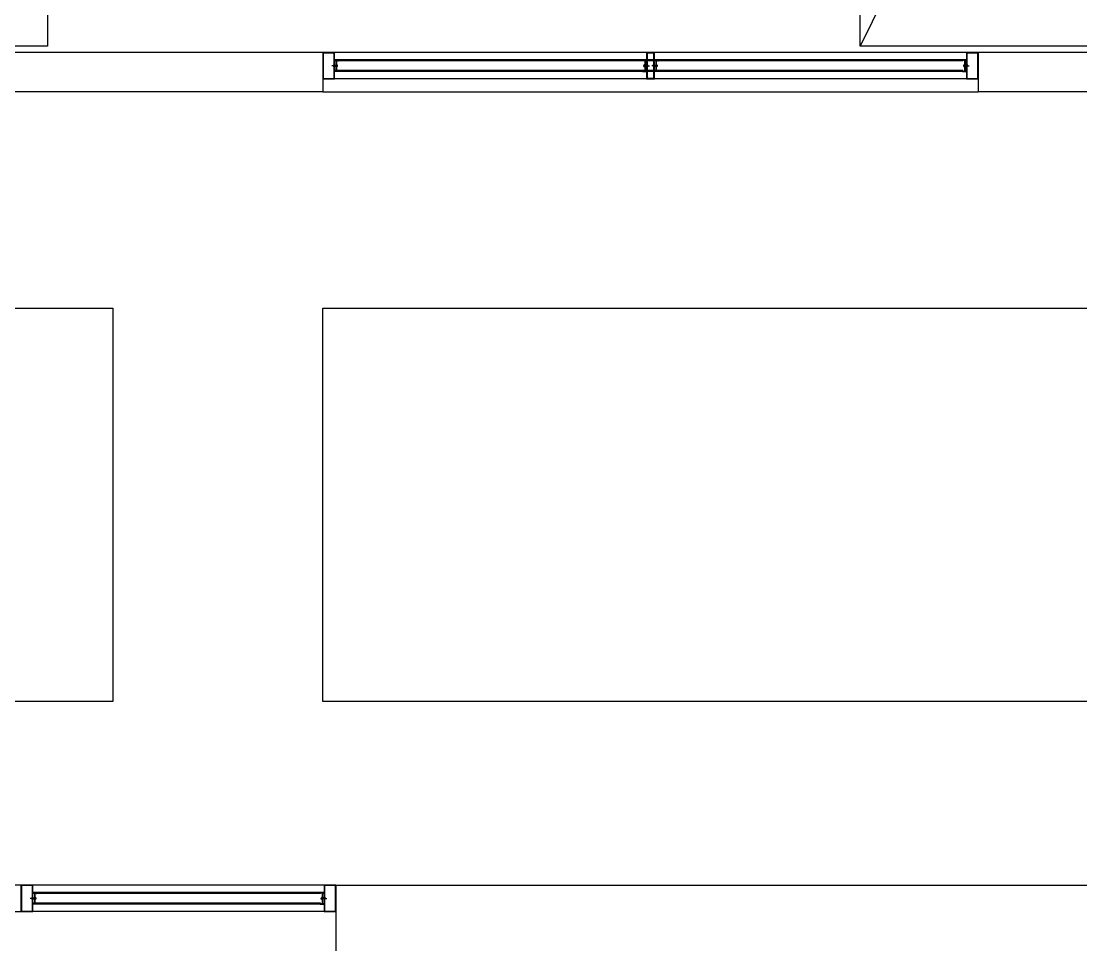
# Model space of a CAD drawing. Header units: millimetres. Extents: x -38475 to 94728, y -31127 to 90245.
# Drawn here: x 58075 to 62116, y -355 to 3190 of the extents above; entities that cross this region are included whole.
import ezdxf

# ---------------------------------------------------------------- set-up
doc = ezdxf.new("R2010")
doc.units = ezdxf.units.MM
doc.layers.add('e-plan', color=9, linetype='Continuous')

# ---------------------------------------------------------------- blocks, each defined once
blk = doc.blocks.new('xr_plan$0$확장형주차')
at = {"layer": 'e-plan', "linetype": 'Continuous'}
blk.add_line((2500, 5100), (0, 0), dxfattribs=at)
at = {"layer": 'e-plan'}
for p, q in [((0, 0), (0, 5100)), ((2500, 5100), (2500, 0)), ((2500, 0), (0, 0))]:
    blk.add_line(p, q, dxfattribs=at)
blk = doc.blocks.new('Xref-지하2층')
at = {"layer": 'e-plan', "linetype": 'Continuous'}
for p, q in [((62750, 14975), (61250, 14975)), ((62750, 14975), (62750, 14825)), ((66750, 14975), (65250, 14975)), ((65250, 14975), (65250, 14825)), ((62750, 14825), (61250, 14825)), ((62750, 14825), (65250, 14825)), ((66750, 14825), (65250, 14825))]:
    blk.add_line(p, q, dxfattribs=at)
at = {"layer": 'e-plan'}
for p, q in [((65205, 14975), (62795, 14975)), ((65248.4, 14973.4), (65206.6, 14973.4)), ((62808.1, 14924.9), (62784.4, 14924.9)), ((62808.1, 14924.9), (62784.4, 14924.9)), ((62789.1, 14926.3), (62788.9, 14926.1)), ((62789.1, 14926.3), (62788.9, 14926.1)), ((62788.9, 14925.3), (62788.9, 14926.1)), ((62788.9, 14925.3), (62788.9, 14926.1)), ((62788.9, 14923.7), (62788.9, 14924.5)), ((62788.9, 14923.7), (62788.9, 14924.5)), ((62789.1, 14923.5), (62788.9, 14923.7)), ((62789.1, 14923.5), (62788.9, 14923.7)), ((62789.6, 14926.8), (62789.4, 14926.6)), ((62789.6, 14926.8), (62789.4, 14926.6)), ((62789.6, 14923), (62789.4, 14923.2)), ((62789.6, 14923), (62789.4, 14923.2)), ((62789.6, 14926.8), (62790.9, 14926.8)), ((62789.6, 14925.6), (62789.6, 14926.8)), ((62789.6, 14926.8), (62790.9, 14926.8)), ((62789.6, 14925.6), (62789.6, 14926.8)), ((62789.6, 14926), (62790.9, 14926)), ((62789.6, 14926), (62790.9, 14926)), ((62789.6, 14923), (62789.6, 14924.2)), ((62789.6, 14923), (62789.6, 14924.2)), ((62789.6, 14923.8), (62790.9, 14923.8)), ((62789.6, 14923.8), (62790.9, 14923.8)), ((62789.6, 14923), (62790.9, 14923)), ((62789.6, 14923), (62790.9, 14923)), ((62792.4, 14926.8), (62795, 14926.8)), ((62792.4, 14926.8), (62795, 14926.8)), ((62792.4, 14926), (62795, 14926)), ((62792.4, 14926), (62795, 14926)), ((62792.4, 14923.8), (62795, 14923.8)), ((62792.4, 14923.8), (62795, 14923.8)), ((62792.4, 14923), (62795, 14923)), ((62792.4, 14923), (62795, 14923)), ((65190, 14947.2), (62795, 14947.2)), ((62795, 14945.2), (62795, 14947.2)), ((62795, 14947.2), (62810, 14947.2)), ((62795, 14945.2), (62795, 14947.2)), ((62795, 14947.2), (62810, 14947.2)), ((62796.6, 14945.2), (62795, 14945.2)), ((62796.6, 14945.2), (62795, 14945.2)), ((65190, 14943), (62795, 14943)), ((62796.6, 14945.6), (62800.4, 14945.6)), ((62796.6, 14945.2), (62796.6, 14945.6)), ((62796.6, 14945.6), (62800.4, 14945.6)), ((62796.6, 14945.2), (62796.6, 14945.6)), ((62796.6, 14926.8), (62799.2, 14926.8)), ((62796.6, 14926.8), (62799.2, 14926.8)), ((62796.6, 14926), (62799.2, 14926)), ((62796.6, 14926), (62799.2, 14926)), ((62796.6, 14923.8), (62799.2, 14923.8)), ((62796.6, 14923.8), (62799.2, 14923.8)), ((62796.6, 14923), (62799.2, 14923)), ((62796.6, 14923), (62799.2, 14923)), ((62800.4, 14945.6), (62800.4, 14904.4)), ((62800.4, 14945.6), (62800.4, 14904.4)), ((62800.7, 14926.8), (62802, 14926.8)), ((62800.7, 14926.8), (62802, 14926.8)), ((62800.7, 14926), (62802, 14926)), ((62800.7, 14926), (62802, 14926)), ((62800.7, 14923.8), (62802, 14923.8)), ((62800.7, 14923.8), (62802, 14923.8)), ((62800.7, 14923), (62802, 14923)), ((62800.7, 14923), (62802, 14923)), ((62802, 14945.6), (62808.4, 14945.6)), ((62802, 14945.6), (62802, 14904.4)), ((62802, 14945.6), (62808.4, 14945.6)), ((62802, 14945.6), (62802, 14904.4)), ((62802, 14928.7), (62802, 14921.1)), ((62803.2, 14928.7), (62802, 14928.7)), ((62802, 14928.7), (62802, 14921.1)), ((62803.2, 14928.7), (62802, 14928.7)), ((62802, 14921.1), (62803.2, 14921.1)), ((62802, 14921.1), (62803.2, 14921.1)), ((62803.2, 14928.7), (62804, 14928.5)), ((62803.2, 14928.7), (62804, 14928.5)), ((62804, 14921.3), (62803.2, 14921.1)), ((62804, 14921.3), (62803.2, 14921.1)), ((62803.3, 14925.1), (62804.2, 14925.5)), ((62803.3, 14925.1), (62804.2, 14925.5)), ((62803.3, 14925.1), (62803.3, 14924.7)), ((62803.3, 14925.1), (62803.3, 14924.7)), ((62803.3, 14924.7), (62804.2, 14924.4)), ((62803.3, 14924.7), (62804.2, 14924.4)), ((62804, 14928.5), (62804.7, 14928)), ((62804, 14928.5), (62804.7, 14928)), ((62804.7, 14921.8), (62804, 14921.3)), ((62804.7, 14921.8), (62804, 14921.3)), ((62804.2, 14925.5), (62804.8, 14926.2)), ((62804.2, 14925.5), (62804.8, 14926.2)), ((62804.2, 14924.4), (62804.9, 14923.5)), ((62804.2, 14924.4), (62804.9, 14923.5)), ((62804.7, 14928), (62805.2, 14927.3)), ((62804.7, 14928), (62805.2, 14927.3)), ((62805.2, 14922.5), (62804.7, 14921.8)), ((62805.2, 14922.5), (62804.7, 14921.8)), ((62804.8, 14926.2), (62805.2, 14927.3)), ((62804.8, 14926.2), (62805.2, 14927.3)), ((62804.9, 14923.5), (62805.2, 14922.5)), ((62804.9, 14923.5), (62805.2, 14922.5)), ((62805.2, 14927.3), (62805.4, 14925.8)), ((62805.2, 14927.3), (62805.4, 14925.8)), ((62805.4, 14924), (62805.2, 14922.5)), ((62805.4, 14924), (62805.2, 14922.5)), ((62805.4, 14925.8), (62805.4, 14924)), ((62805.4, 14925.8), (62805.4, 14924)), ((62808.4, 14945.6), (62808.4, 14943)), ((62808.4, 14945.6), (62808.4, 14943)), ((62808.4, 14943), (62810, 14943)), ((62808.4, 14943), (62810, 14943)), ((62810, 14947.2), (62810, 14943)), ((62810, 14947.2), (62810, 14943)), ((63985, 14947.2), (63970, 14947.2)), ((63970, 14947.2), (63970, 14943)), ((63985, 14947.2), (63970, 14947.2)), ((63970, 14947.2), (63970, 14943)), ((63971.6, 14943), (63970, 14943)), ((63971.6, 14943), (63970, 14943)), ((63971.6, 14945.6), (63971.6, 14943)), ((63978, 14945.6), (63971.6, 14945.6)), ((63971.6, 14945.6), (63971.6, 14943)), ((63978, 14945.6), (63971.6, 14945.6)), ((63971.9, 14924.9), (63995.6, 14924.9)), ((63971.9, 14924.9), (63995.6, 14924.9)), ((63974.8, 14927.3), (63974.6, 14925.8)), ((63974.8, 14927.3), (63974.6, 14925.8)), ((63974.6, 14925.8), (63974.6, 14924)), ((63974.6, 14925.8), (63974.6, 14924)), ((63974.6, 14924), (63974.8, 14922.5)), ((63974.6, 14924), (63974.8, 14922.5)), ((63975.3, 14928), (63974.8, 14927.3)), ((63975.3, 14928), (63974.8, 14927.3)), ((63975.2, 14926.2), (63974.8, 14927.3)), ((63975.2, 14926.2), (63974.8, 14927.3)), ((63975.1, 14923.5), (63974.8, 14922.5)), ((63975.1, 14923.5), (63974.8, 14922.5)), ((63974.8, 14922.5), (63975.3, 14921.8)), ((63974.8, 14922.5), (63975.3, 14921.8)), ((63975.8, 14924.4), (63975.1, 14923.5)), ((63975.8, 14924.4), (63975.1, 14923.5)), ((63975.8, 14925.5), (63975.2, 14926.2)), ((63975.8, 14925.5), (63975.2, 14926.2)), ((63976, 14928.5), (63975.3, 14928)), ((63976, 14928.5), (63975.3, 14928)), ((63975.3, 14921.8), (63976, 14921.3)), ((63975.3, 14921.8), (63976, 14921.3)), ((63976.7, 14925.1), (63975.8, 14925.5)), ((63976.7, 14925.1), (63975.8, 14925.5)), ((63976.7, 14924.7), (63975.8, 14924.4)), ((63976.7, 14924.7), (63975.8, 14924.4)), ((63976.8, 14928.7), (63976, 14928.5)), ((63976.8, 14928.7), (63976, 14928.5)), ((63976, 14921.3), (63976.8, 14921.1)), ((63976, 14921.3), (63976.8, 14921.1)), ((63976.7, 14925.1), (63976.7, 14924.7)), ((63976.7, 14925.1), (63976.7, 14924.7)), ((63976.8, 14928.7), (63978, 14928.7)), ((63976.8, 14928.7), (63978, 14928.7)), ((63978, 14921.1), (63976.8, 14921.1)), ((63978, 14921.1), (63976.8, 14921.1)), ((63978, 14945.6), (63978, 14904.4)), ((63978, 14945.6), (63978, 14904.4)), ((63978, 14928.7), (63978, 14921.1)), ((63978, 14928.7), (63978, 14921.1)), ((63979.3, 14926.8), (63978, 14926.8)), ((63979.3, 14926.8), (63978, 14926.8)), ((63979.3, 14926), (63978, 14926)), ((63979.3, 14926), (63978, 14926)), ((63979.3, 14923.8), (63978, 14923.8)), ((63979.3, 14923.8), (63978, 14923.8)), ((63979.3, 14923), (63978, 14923)), ((63979.3, 14923), (63978, 14923)), ((63983.4, 14945.6), (63979.6, 14945.6)), ((63979.6, 14945.6), (63979.6, 14904.4)), ((63983.4, 14945.6), (63979.6, 14945.6)), ((63979.6, 14945.6), (63979.6, 14904.4)), ((63983.5, 14926.8), (63980.8, 14926.8)), ((63983.5, 14926.8), (63980.8, 14926.8)), ((63983.5, 14926), (63980.8, 14926)), ((63983.5, 14926), (63980.8, 14926)), ((63983.5, 14923.8), (63980.8, 14923.8)), ((63983.5, 14923.8), (63980.8, 14923.8)), ((63983.5, 14923), (63980.8, 14923)), ((63983.5, 14923), (63980.8, 14923)), ((63983.4, 14945.2), (63983.4, 14945.6)), ((63983.4, 14945.2), (63983.4, 14945.6)), ((63983.4, 14945.2), (63985, 14945.2)), ((63983.4, 14945.2), (63985, 14945.2)), ((63985, 14945.2), (63985, 14947.2)), ((63985, 14945.2), (63985, 14947.2)), ((63987.6, 14926.8), (63985, 14926.8)), ((63987.6, 14926.8), (63985, 14926.8)), ((63987.6, 14926), (63985, 14926)), ((63987.6, 14926), (63985, 14926)), ((63987.6, 14923.8), (63985, 14923.8)), ((63987.6, 14923.8), (63985, 14923.8)), ((63987.6, 14923), (63985, 14923)), ((63987.6, 14923), (63985, 14923)), ((63990.4, 14926.8), (63989.1, 14926.8)), ((63990.4, 14926.8), (63989.1, 14926.8)), ((63990.4, 14926), (63989.1, 14926)), ((63990.4, 14926), (63989.1, 14926)), ((63990.4, 14923.8), (63989.1, 14923.8)), ((63990.4, 14923.8), (63989.1, 14923.8)), ((63990.4, 14923), (63989.1, 14923)), ((63990.4, 14923), (63989.1, 14923)), ((63990.4, 14925.6), (63990.4, 14926.8)), ((63990.4, 14926.8), (63990.6, 14926.6)), ((63990.4, 14925.6), (63990.4, 14926.8)), ((63990.4, 14926.8), (63990.6, 14926.6)), ((63990.4, 14923), (63990.4, 14924.2)), ((63990.4, 14923), (63990.4, 14924.2)), ((63990.4, 14923), (63990.6, 14923.2)), ((63990.4, 14923), (63990.6, 14923.2)), ((63990.9, 14926.3), (63991.1, 14926.1)), ((63990.9, 14926.3), (63991.1, 14926.1)), ((63990.9, 14923.5), (63991.1, 14923.7)), ((63990.9, 14923.5), (63991.1, 14923.7)), ((63991.1, 14925.3), (63991.1, 14926.1)), ((63991.1, 14925.3), (63991.1, 14926.1)), ((63991.1, 14923.7), (63991.1, 14924.5)), ((63991.1, 14923.7), (63991.1, 14924.5)), ((64028.1, 14924.9), (64004.4, 14924.9)), ((64028.1, 14924.9), (64004.4, 14924.9)), ((64009.1, 14926.3), (64008.9, 14926.1)), ((64009.1, 14926.3), (64008.9, 14926.1)), ((64008.9, 14925.3), (64008.9, 14926.1)), ((64008.9, 14925.3), (64008.9, 14926.1)), ((64008.9, 14923.7), (64008.9, 14924.5)), ((64008.9, 14923.7), (64008.9, 14924.5)), ((64009.1, 14923.5), (64008.9, 14923.7)), ((64009.1, 14923.5), (64008.9, 14923.7)), ((64009.6, 14926.8), (64009.4, 14926.6)), ((64009.6, 14926.8), (64009.4, 14926.6)), ((64009.6, 14923), (64009.4, 14923.2)), ((64009.6, 14923), (64009.4, 14923.2)), ((64009.6, 14926.8), (64010.9, 14926.8)), ((64009.6, 14925.6), (64009.6, 14926.8)), ((64009.6, 14926.8), (64010.9, 14926.8)), ((64009.6, 14925.6), (64009.6, 14926.8)), ((64009.6, 14926), (64010.9, 14926)), ((64009.6, 14926), (64010.9, 14926)), ((64009.6, 14923), (64009.6, 14924.2)), ((64009.6, 14923), (64009.6, 14924.2)), ((64009.6, 14923.8), (64010.9, 14923.8)), ((64009.6, 14923.8), (64010.9, 14923.8)), ((64009.6, 14923), (64010.9, 14923)), ((64009.6, 14923), (64010.9, 14923)), ((64012.4, 14926.8), (64015, 14926.8)), ((64012.4, 14926.8), (64015, 14926.8)), ((64012.4, 14926), (64015, 14926)), ((64012.4, 14926), (64015, 14926)), ((64012.4, 14923.8), (64015, 14923.8)), ((64012.4, 14923.8), (64015, 14923.8)), ((64012.4, 14923), (64015, 14923)), ((64012.4, 14923), (64015, 14923)), ((64015, 14945.2), (64015, 14947.2)), ((64015, 14947.2), (64030, 14947.2)), ((64015, 14945.2), (64015, 14947.2)), ((64015, 14947.2), (64030, 14947.2)), ((64016.6, 14945.2), (64015, 14945.2)), ((64016.6, 14945.2), (64015, 14945.2)), ((64016.6, 14945.6), (64020.4, 14945.6)), ((64016.6, 14945.2), (64016.6, 14945.6)), ((64016.6, 14945.6), (64020.4, 14945.6)), ((64016.6, 14945.2), (64016.6, 14945.6)), ((64016.6, 14926.8), (64019.2, 14926.8)), ((64016.6, 14926.8), (64019.2, 14926.8)), ((64016.6, 14926), (64019.2, 14926)), ((64016.6, 14926), (64019.2, 14926)), ((64016.6, 14923.8), (64019.2, 14923.8)), ((64016.6, 14923.8), (64019.2, 14923.8)), ((64016.6, 14923), (64019.2, 14923)), ((64016.6, 14923), (64019.2, 14923)), ((64020.4, 14945.6), (64020.4, 14904.4)), ((64020.4, 14945.6), (64020.4, 14904.4)), ((64020.7, 14926.8), (64022, 14926.8)), ((64020.7, 14926.8), (64022, 14926.8)), ((64020.7, 14926), (64022, 14926)), ((64020.7, 14926), (64022, 14926)), ((64020.7, 14923.8), (64022, 14923.8)), ((64020.7, 14923.8), (64022, 14923.8)), ((64020.7, 14923), (64022, 14923)), ((64020.7, 14923), (64022, 14923)), ((64022, 14945.6), (64028.4, 14945.6)), ((64022, 14945.6), (64022, 14904.4)), ((64022, 14945.6), (64028.4, 14945.6)), ((64022, 14945.6), (64022, 14904.4)), ((64022, 14928.7), (64022, 14921.1)), ((64023.2, 14928.7), (64022, 14928.7)), ((64022, 14928.7), (64022, 14921.1)), ((64023.2, 14928.7), (64022, 14928.7)), ((64022, 14921.1), (64023.2, 14921.1)), ((64022, 14921.1), (64023.2, 14921.1)), ((64023.2, 14928.7), (64024, 14928.5)), ((64023.2, 14928.7), (64024, 14928.5)), ((64024, 14921.3), (64023.2, 14921.1)), ((64024, 14921.3), (64023.2, 14921.1)), ((64023.3, 14925.1), (64024.2, 14925.5)), ((64023.3, 14925.1), (64024.2, 14925.5)), ((64023.3, 14925.1), (64023.3, 14924.7)), ((64023.3, 14925.1), (64023.3, 14924.7)), ((64023.3, 14924.7), (64024.2, 14924.4)), ((64023.3, 14924.7), (64024.2, 14924.4)), ((64024, 14928.5), (64024.7, 14928)), ((64024, 14928.5), (64024.7, 14928)), ((64024.7, 14921.8), (64024, 14921.3)), ((64024.7, 14921.8), (64024, 14921.3)), ((64024.2, 14925.5), (64024.8, 14926.2)), ((64024.2, 14925.5), (64024.8, 14926.2)), ((64024.2, 14924.4), (64024.9, 14923.5)), ((64024.2, 14924.4), (64024.9, 14923.5)), ((64024.7, 14928), (64025.2, 14927.3)), ((64024.7, 14928), (64025.2, 14927.3)), ((64025.2, 14922.5), (64024.7, 14921.8)), ((64025.2, 14922.5), (64024.7, 14921.8)), ((64024.8, 14926.2), (64025.2, 14927.3)), ((64024.8, 14926.2), (64025.2, 14927.3)), ((64024.9, 14923.5), (64025.2, 14922.5)), ((64024.9, 14923.5), (64025.2, 14922.5)), ((64025.2, 14927.3), (64025.4, 14925.8)), ((64025.2, 14927.3), (64025.4, 14925.8)), ((64025.4, 14924), (64025.2, 14922.5)), ((64025.4, 14924), (64025.2, 14922.5)), ((64025.4, 14925.8), (64025.4, 14924)), ((64025.4, 14925.8), (64025.4, 14924)), ((64028.4, 14945.6), (64028.4, 14943)), ((64028.4, 14945.6), (64028.4, 14943)), ((64028.4, 14943), (64030, 14943)), ((64028.4, 14943), (64030, 14943)), ((64030, 14947.2), (64030, 14943)), ((64030, 14947.2), (64030, 14943)), ((65205, 14947.2), (65190, 14947.2)), ((65190, 14947.2), (65190, 14943)), ((65205, 14947.2), (65190, 14947.2)), ((65190, 14947.2), (65190, 14943)), ((65191.6, 14943), (65190, 14943)), ((65191.6, 14943), (65190, 14943)), ((65198, 14945.6), (65191.6, 14945.6)), ((65191.6, 14945.6), (65191.6, 14943)), ((65198, 14945.6), (65191.6, 14945.6)), ((65191.6, 14945.6), (65191.6, 14943)), ((65191.9, 14924.9), (65215.6, 14924.9)), ((65191.9, 14924.9), (65215.6, 14924.9)), ((65194.8, 14927.3), (65194.6, 14925.8)), ((65194.8, 14927.3), (65194.6, 14925.8)), ((65194.6, 14925.8), (65194.6, 14924)), ((65194.6, 14925.8), (65194.6, 14924)), ((65194.6, 14924), (65194.8, 14922.5)), ((65194.6, 14924), (65194.8, 14922.5)), ((65195.3, 14928), (65194.8, 14927.3)), ((65195.3, 14928), (65194.8, 14927.3)), ((65195.2, 14926.2), (65194.8, 14927.3)), ((65195.2, 14926.2), (65194.8, 14927.3)), ((65195.1, 14923.5), (65194.8, 14922.5)), ((65195.1, 14923.5), (65194.8, 14922.5)), ((65194.8, 14922.5), (65195.3, 14921.8)), ((65194.8, 14922.5), (65195.3, 14921.8)), ((65195.8, 14924.4), (65195.1, 14923.5)), ((65195.8, 14924.4), (65195.1, 14923.5)), ((65195.8, 14925.5), (65195.2, 14926.2)), ((65195.8, 14925.5), (65195.2, 14926.2)), ((65196, 14928.5), (65195.3, 14928)), ((65196, 14928.5), (65195.3, 14928)), ((65195.3, 14921.8), (65196, 14921.3)), ((65195.3, 14921.8), (65196, 14921.3)), ((65196.7, 14925.1), (65195.8, 14925.5)), ((65196.7, 14925.1), (65195.8, 14925.5)), ((65196.7, 14924.7), (65195.8, 14924.4)), ((65196.7, 14924.7), (65195.8, 14924.4)), ((65196.8, 14928.7), (65196, 14928.5)), ((65196.8, 14928.7), (65196, 14928.5)), ((65196, 14921.3), (65196.8, 14921.1)), ((65196, 14921.3), (65196.8, 14921.1)), ((65196.7, 14925.1), (65196.7, 14924.7)), ((65196.7, 14925.1), (65196.7, 14924.7)), ((65196.8, 14928.7), (65198, 14928.7)), ((65196.8, 14928.7), (65198, 14928.7)), ((65198, 14921.1), (65196.8, 14921.1)), ((65198, 14921.1), (65196.8, 14921.1)), ((65198, 14945.6), (65198, 14904.4)), ((65198, 14945.6), (65198, 14904.4)), ((65198, 14928.7), (65198, 14921.1)), ((65198, 14928.7), (65198, 14921.1)), ((65199.3, 14926.8), (65198, 14926.8)), ((65199.3, 14926.8), (65198, 14926.8)), ((65199.3, 14926), (65198, 14926)), ((65199.3, 14926), (65198, 14926)), ((65199.3, 14923.8), (65198, 14923.8)), ((65199.3, 14923.8), (65198, 14923.8)), ((65199.3, 14923), (65198, 14923)), ((65199.3, 14923), (65198, 14923)), ((65203.4, 14945.6), (65199.6, 14945.6)), ((65199.6, 14945.6), (65199.6, 14904.4)), ((65203.4, 14945.6), (65199.6, 14945.6)), ((65199.6, 14945.6), (65199.6, 14904.4)), ((65203.5, 14926.8), (65200.8, 14926.8)), ((65203.5, 14926.8), (65200.8, 14926.8)), ((65203.5, 14926), (65200.8, 14926)), ((65203.5, 14926), (65200.8, 14926)), ((65203.5, 14923.8), (65200.8, 14923.8)), ((65203.5, 14923.8), (65200.8, 14923.8)), ((65203.5, 14923), (65200.8, 14923)), ((65203.5, 14923), (65200.8, 14923)), ((65203.4, 14945.2), (65203.4, 14945.6)), ((65203.4, 14945.2), (65203.4, 14945.6)), ((65203.4, 14945.2), (65205, 14945.2)), ((65203.4, 14945.2), (65205, 14945.2)), ((65205, 14945.2), (65205, 14947.2)), ((65205, 14945.2), (65205, 14947.2)), ((65207.6, 14926.8), (65205, 14926.8)), ((65207.6, 14926.8), (65205, 14926.8)), ((65207.6, 14926), (65205, 14926)), ((65207.6, 14926), (65205, 14926)), ((65207.6, 14923.8), (65205, 14923.8)), ((65207.6, 14923.8), (65205, 14923.8)), ((65207.6, 14923), (65205, 14923)), ((65207.6, 14923), (65205, 14923)), ((65210.4, 14926.8), (65209.1, 14926.8)), ((65210.4, 14926.8), (65209.1, 14926.8)), ((65210.4, 14926), (65209.1, 14926)), ((65210.4, 14926), (65209.1, 14926)), ((65210.4, 14923.8), (65209.1, 14923.8)), ((65210.4, 14923.8), (65209.1, 14923.8)), ((65210.4, 14923), (65209.1, 14923)), ((65210.4, 14923), (65209.1, 14923)), ((65210.4, 14925.6), (65210.4, 14926.8)), ((65210.4, 14926.8), (65210.6, 14926.6)), ((65210.4, 14925.6), (65210.4, 14926.8)), ((65210.4, 14926.8), (65210.6, 14926.6)), ((65210.4, 14923), (65210.4, 14924.2)), ((65210.4, 14923), (65210.4, 14924.2)), ((65210.4, 14923), (65210.6, 14923.2)), ((65210.4, 14923), (65210.6, 14923.2)), ((65210.9, 14926.3), (65211.1, 14926.1)), ((65210.9, 14926.3), (65211.1, 14926.1)), ((65210.9, 14923.5), (65211.1, 14923.7)), ((65210.9, 14923.5), (65211.1, 14923.7)), ((65211.1, 14925.3), (65211.1, 14926.1)), ((65211.1, 14925.3), (65211.1, 14926.1)), ((65211.1, 14923.7), (65211.1, 14924.5)), ((65211.1, 14923.7), (65211.1, 14924.5)), ((65190, 14907), (62795, 14907)), ((62795, 14902.8), (62795, 14904.8)), ((62796.6, 14904.8), (62795, 14904.8)), ((62795, 14902.8), (62795, 14904.8)), ((62796.6, 14904.8), (62795, 14904.8)), ((65190, 14902.8), (62795, 14902.8)), ((62810, 14902.8), (62795, 14902.8)), ((62810, 14902.8), (62795, 14902.8)), ((65205, 14875), (62795, 14875)), ((62796.6, 14904.4), (62796.6, 14904.8)), ((62796.6, 14904.4), (62796.6, 14904.8)), ((62800.4, 14904.4), (62796.6, 14904.4)), ((62800.4, 14904.4), (62796.6, 14904.4)), ((62808.4, 14904.4), (62802, 14904.4)), ((62808.4, 14904.4), (62802, 14904.4)), ((62808.4, 14907), (62808.4, 14904.4)), ((62808.4, 14907), (62810, 14907)), ((62808.4, 14907), (62808.4, 14904.4)), ((62808.4, 14907), (62810, 14907)), ((62810, 14907), (62810, 14902.8)), ((62810, 14907), (62810, 14902.8)), ((63970, 14907), (63970, 14902.8)), ((63971.6, 14907), (63970, 14907)), ((63970, 14907), (63970, 14902.8)), ((63971.6, 14907), (63970, 14907)), ((63970, 14902.8), (63985, 14902.8)), ((63970, 14902.8), (63985, 14902.8)), ((63971.6, 14907), (63971.6, 14904.4)), ((63971.6, 14907), (63971.6, 14904.4)), ((63971.6, 14904.4), (63978, 14904.4)), ((63971.6, 14904.4), (63978, 14904.4)), ((63979.6, 14904.4), (63983.4, 14904.4)), ((63979.6, 14904.4), (63983.4, 14904.4)), ((63983.4, 14904.4), (63983.4, 14904.8)), ((63983.4, 14904.8), (63985, 14904.8)), ((63983.4, 14904.4), (63983.4, 14904.8)), ((63983.4, 14904.8), (63985, 14904.8)), ((63985, 14902.8), (63985, 14904.8)), ((63985, 14902.8), (63985, 14904.8)), ((64015, 14902.8), (64015, 14904.8)), ((64016.6, 14904.8), (64015, 14904.8)), ((64015, 14902.8), (64015, 14904.8)), ((64016.6, 14904.8), (64015, 14904.8)), ((64030, 14902.8), (64015, 14902.8)), ((64030, 14902.8), (64015, 14902.8)), ((64016.6, 14904.4), (64016.6, 14904.8)), ((64016.6, 14904.4), (64016.6, 14904.8)), ((64020.4, 14904.4), (64016.6, 14904.4)), ((64020.4, 14904.4), (64016.6, 14904.4)), ((64028.4, 14904.4), (64022, 14904.4)), ((64028.4, 14904.4), (64022, 14904.4)), ((64028.4, 14907), (64028.4, 14904.4)), ((64028.4, 14907), (64030, 14907)), ((64028.4, 14907), (64028.4, 14904.4)), ((64028.4, 14907), (64030, 14907)), ((64030, 14907), (64030, 14902.8)), ((64030, 14907), (64030, 14902.8)), ((65190, 14907), (65190, 14902.8)), ((65191.6, 14907), (65190, 14907)), ((65190, 14907), (65190, 14902.8)), ((65191.6, 14907), (65190, 14907)), ((65190, 14902.8), (65205, 14902.8)), ((65190, 14902.8), (65205, 14902.8)), ((65191.6, 14907), (65191.6, 14904.4)), ((65191.6, 14907), (65191.6, 14904.4)), ((65191.6, 14904.4), (65198, 14904.4)), ((65191.6, 14904.4), (65198, 14904.4)), ((65199.6, 14904.4), (65203.4, 14904.4)), ((65199.6, 14904.4), (65203.4, 14904.4)), ((65203.4, 14904.4), (65203.4, 14904.8)), ((65203.4, 14904.8), (65205, 14904.8)), ((65203.4, 14904.4), (65203.4, 14904.8)), ((65203.4, 14904.8), (65205, 14904.8)), ((65205, 14902.8), (65205, 14904.8)), ((65205, 14902.8), (65205, 14904.8)), ((65205, 14875), (65250, 14875)), ((65206.6, 14876.6), (65248.4, 14876.6)), ((62755, 11800), (61645, 11800)), ((62800, 11800), (70750, 11800)), ((62800, 11800), (62800, 11550)), ((62740, 11772.2), (61645, 11772.2)), ((61645, 11770.2), (61645, 11772.2)), ((61645, 11772.2), (61660, 11772.2)), ((61645, 11770.2), (61645, 11772.2)), ((61645, 11772.2), (61660, 11772.2)), ((61646.6, 11770.2), (61645, 11770.2)), ((61646.6, 11770.2), (61645, 11770.2)), ((62740, 11768), (61645, 11768)), ((61646.6, 11770.2), (61646.6, 11770.6)), ((61646.6, 11770.6), (61650.4, 11770.6)), ((61646.6, 11770.6), (61650.4, 11770.6)), ((61646.6, 11770.2), (61646.6, 11770.6)), ((61650.4, 11770.6), (61650.4, 11729.4)), ((61650.4, 11770.6), (61650.4, 11729.4)), ((61652, 11770.6), (61658.4, 11770.6)), ((61652, 11770.6), (61652, 11729.4)), ((61652, 11770.6), (61658.4, 11770.6)), ((61652, 11770.6), (61652, 11729.4)), ((61658.4, 11770.6), (61658.4, 11768)), ((61658.4, 11770.6), (61658.4, 11768)), ((61658.4, 11768), (61660, 11768)), ((61658.4, 11768), (61660, 11768)), ((61660, 11772.2), (61660, 11768)), ((61660, 11772.2), (61660, 11768)), ((62755, 11772.2), (62740, 11772.2)), ((62740, 11772.2), (62740, 11768)), ((62755, 11772.2), (62740, 11772.2)), ((62740, 11772.2), (62740, 11768)), ((62741.6, 11768), (62740, 11768)), ((62741.6, 11768), (62740, 11768)), ((62748, 11770.6), (62741.6, 11770.6)), ((62741.6, 11770.6), (62741.6, 11768)), ((62748, 11770.6), (62741.6, 11770.6)), ((62741.6, 11770.6), (62741.6, 11768)), ((62748, 11770.6), (62748, 11729.4)), ((62748, 11770.6), (62748, 11729.4)), ((62753.4, 11770.6), (62749.6, 11770.6)), ((62749.6, 11770.6), (62749.6, 11729.4)), ((62753.4, 11770.6), (62749.6, 11770.6)), ((62749.6, 11770.6), (62749.6, 11729.4)), ((62753.4, 11770.2), (62753.4, 11770.6)), ((62753.4, 11770.2), (62753.4, 11770.6)), ((62753.4, 11770.2), (62755, 11770.2)), ((62753.4, 11770.2), (62755, 11770.2)), ((62755, 11770.2), (62755, 11772.2)), ((62755, 11770.2), (62755, 11772.2)), ((62798.4, 11798.4), (62756.6, 11798.4)), ((61658.1, 11749.9), (61634.4, 11749.9)), ((61658.1, 11749.9), (61634.4, 11749.9)), ((61639.1, 11751.3), (61638.9, 11751.1)), ((61639.1, 11751.3), (61638.9, 11751.1)), ((61638.9, 11750.3), (61638.9, 11751.1)), ((61638.9, 11750.3), (61638.9, 11751.1)), ((61638.9, 11748.7), (61638.9, 11749.5)), ((61638.9, 11748.7), (61638.9, 11749.5)), ((61639.1, 11748.5), (61638.9, 11748.7)), ((61639.1, 11748.5), (61638.9, 11748.7)), ((61639.6, 11751.8), (61639.4, 11751.6)), ((61639.6, 11751.8), (61639.4, 11751.6)), ((61639.6, 11748), (61639.4, 11748.2)), ((61639.6, 11748), (61639.4, 11748.2)), ((61639.6, 11751.8), (61640.9, 11751.8)), ((61639.6, 11750.6), (61639.6, 11751.8)), ((61639.6, 11751.8), (61640.9, 11751.8)), ((61639.6, 11750.6), (61639.6, 11751.8)), ((61639.6, 11751), (61640.9, 11751)), ((61639.6, 11751), (61640.9, 11751)), ((61639.6, 11748), (61639.6, 11749.2)), ((61639.6, 11748), (61639.6, 11749.2)), ((61639.6, 11748.8), (61640.9, 11748.8)), ((61639.6, 11748.8), (61640.9, 11748.8)), ((61639.6, 11748), (61640.9, 11748)), ((61639.6, 11748), (61640.9, 11748)), ((61642.4, 11751.8), (61645, 11751.8)), ((61642.4, 11751.8), (61645, 11751.8)), ((61642.4, 11751), (61645, 11751)), ((61642.4, 11751), (61645, 11751)), ((61642.4, 11748.8), (61645, 11748.8)), ((61642.4, 11748.8), (61645, 11748.8)), ((61642.4, 11748), (61645, 11748)), ((61642.4, 11748), (61645, 11748)), ((62740, 11732), (61645, 11732)), ((61646.6, 11729.8), (61645, 11729.8)), ((61645, 11727.8), (61645, 11729.8)), ((61645, 11727.8), (61645, 11729.8)), ((61646.6, 11729.8), (61645, 11729.8)), ((62740, 11727.8), (61645, 11727.8)), ((61660, 11727.8), (61645, 11727.8)), ((61660, 11727.8), (61645, 11727.8)), ((61646.6, 11751.8), (61649.2, 11751.8)), ((61646.6, 11751.8), (61649.2, 11751.8)), ((61646.6, 11751), (61649.2, 11751)), ((61646.6, 11751), (61649.2, 11751)), ((61646.6, 11748.8), (61649.2, 11748.8)), ((61646.6, 11748.8), (61649.2, 11748.8)), ((61646.6, 11748), (61649.2, 11748)), ((61646.6, 11748), (61649.2, 11748)), ((61646.6, 11729.4), (61646.6, 11729.8)), ((61646.6, 11729.4), (61646.6, 11729.8)), ((61650.4, 11729.4), (61646.6, 11729.4)), ((61650.4, 11729.4), (61646.6, 11729.4)), ((61650.7, 11751.8), (61652, 11751.8)), ((61650.7, 11751.8), (61652, 11751.8)), ((61650.7, 11751), (61652, 11751)), ((61650.7, 11751), (61652, 11751)), ((61650.7, 11748.8), (61652, 11748.8)), ((61650.7, 11748.8), (61652, 11748.8)), ((61650.7, 11748), (61652, 11748)), ((61650.7, 11748), (61652, 11748)), ((61653.2, 11753.7), (61652, 11753.7)), ((61652, 11753.7), (61652, 11746.1)), ((61652, 11753.7), (61652, 11746.1)), ((61653.2, 11753.7), (61652, 11753.7)), ((61652, 11746.1), (61653.2, 11746.1)), ((61652, 11746.1), (61653.2, 11746.1)), ((61658.4, 11729.4), (61652, 11729.4)), ((61658.4, 11729.4), (61652, 11729.4)), ((61653.2, 11753.7), (61654, 11753.5)), ((61653.2, 11753.7), (61654, 11753.5)), ((61654, 11746.3), (61653.2, 11746.1)), ((61654, 11746.3), (61653.2, 11746.1)), ((61653.3, 11750.1), (61654.2, 11750.5)), ((61653.3, 11750.1), (61654.2, 11750.5)), ((61653.3, 11750.1), (61653.3, 11749.7)), ((61653.3, 11750.1), (61653.3, 11749.7)), ((61653.3, 11749.7), (61654.2, 11749.4)), ((61653.3, 11749.7), (61654.2, 11749.4)), ((61654, 11753.5), (61654.7, 11753)), ((61654, 11753.5), (61654.7, 11753)), ((61654.7, 11746.8), (61654, 11746.3)), ((61654.7, 11746.8), (61654, 11746.3)), ((61654.2, 11750.5), (61654.8, 11751.2)), ((61654.2, 11750.5), (61654.8, 11751.2)), ((61654.2, 11749.4), (61654.9, 11748.5)), ((61654.2, 11749.4), (61654.9, 11748.5)), ((61654.7, 11753), (61655.2, 11752.3)), ((61654.7, 11753), (61655.2, 11752.3)), ((61655.2, 11747.5), (61654.7, 11746.8)), ((61655.2, 11747.5), (61654.7, 11746.8)), ((61654.8, 11751.2), (61655.2, 11752.3)), ((61654.8, 11751.2), (61655.2, 11752.3)), ((61654.9, 11748.5), (61655.2, 11747.5)), ((61654.9, 11748.5), (61655.2, 11747.5)), ((61655.2, 11752.3), (61655.4, 11750.8)), ((61655.2, 11752.3), (61655.4, 11750.8)), ((61655.4, 11749), (61655.2, 11747.5)), ((61655.4, 11749), (61655.2, 11747.5)), ((61655.4, 11750.8), (61655.4, 11749)), ((61655.4, 11750.8), (61655.4, 11749)), ((61658.4, 11732), (61658.4, 11729.4)), ((61658.4, 11732), (61660, 11732)), ((61658.4, 11732), (61658.4, 11729.4)), ((61658.4, 11732), (61660, 11732)), ((61660, 11732), (61660, 11727.8)), ((61660, 11732), (61660, 11727.8)), ((62741.6, 11732), (62740, 11732)), ((62740, 11732), (62740, 11727.8)), ((62740, 11732), (62740, 11727.8)), ((62741.6, 11732), (62740, 11732)), ((62740, 11727.8), (62755, 11727.8)), ((62740, 11727.8), (62755, 11727.8)), ((62741.6, 11732), (62741.6, 11729.4)), ((62741.6, 11732), (62741.6, 11729.4)), ((62741.6, 11729.4), (62748, 11729.4)), ((62741.6, 11729.4), (62748, 11729.4)), ((62741.9, 11749.9), (62765.6, 11749.9)), ((62741.9, 11749.9), (62765.6, 11749.9)), ((62744.8, 11752.3), (62744.6, 11750.8)), ((62744.8, 11752.3), (62744.6, 11750.8)), ((62744.6, 11750.8), (62744.6, 11749)), ((62744.6, 11750.8), (62744.6, 11749)), ((62744.6, 11749), (62744.8, 11747.5)), ((62744.6, 11749), (62744.8, 11747.5)), ((62745.3, 11753), (62744.8, 11752.3)), ((62745.3, 11753), (62744.8, 11752.3)), ((62745.2, 11751.2), (62744.8, 11752.3)), ((62745.2, 11751.2), (62744.8, 11752.3)), ((62745.1, 11748.5), (62744.8, 11747.5)), ((62745.1, 11748.5), (62744.8, 11747.5)), ((62744.8, 11747.5), (62745.3, 11746.8)), ((62744.8, 11747.5), (62745.3, 11746.8)), ((62745.8, 11749.4), (62745.1, 11748.5)), ((62745.8, 11749.4), (62745.1, 11748.5)), ((62745.8, 11750.5), (62745.2, 11751.2)), ((62745.8, 11750.5), (62745.2, 11751.2)), ((62746, 11753.5), (62745.3, 11753)), ((62746, 11753.5), (62745.3, 11753)), ((62745.3, 11746.8), (62746, 11746.3)), ((62745.3, 11746.8), (62746, 11746.3)), ((62746.7, 11750.1), (62745.8, 11750.5)), ((62746.7, 11750.1), (62745.8, 11750.5)), ((62746.7, 11749.7), (62745.8, 11749.4)), ((62746.7, 11749.7), (62745.8, 11749.4)), ((62746.8, 11753.7), (62746, 11753.5)), ((62746.8, 11753.7), (62746, 11753.5)), ((62746, 11746.3), (62746.8, 11746.1)), ((62746, 11746.3), (62746.8, 11746.1)), ((62746.7, 11750.1), (62746.7, 11749.7)), ((62746.7, 11750.1), (62746.7, 11749.7)), ((62746.8, 11753.7), (62748, 11753.7)), ((62746.8, 11753.7), (62748, 11753.7)), ((62748, 11746.1), (62746.8, 11746.1)), ((62748, 11746.1), (62746.8, 11746.1)), ((62748, 11753.7), (62748, 11746.1)), ((62748, 11753.7), (62748, 11746.1)), ((62749.3, 11751.8), (62748, 11751.8)), ((62749.3, 11751.8), (62748, 11751.8)), ((62749.3, 11751), (62748, 11751)), ((62749.3, 11751), (62748, 11751)), ((62749.3, 11748.8), (62748, 11748.8)), ((62749.3, 11748.8), (62748, 11748.8)), ((62749.3, 11748), (62748, 11748)), ((62749.3, 11748), (62748, 11748)), ((62749.6, 11729.4), (62753.4, 11729.4)), ((62749.6, 11729.4), (62753.4, 11729.4)), ((62753.5, 11751.8), (62750.8, 11751.8)), ((62753.5, 11751.8), (62750.8, 11751.8)), ((62753.5, 11751), (62750.8, 11751)), ((62753.5, 11751), (62750.8, 11751)), ((62753.5, 11748.8), (62750.8, 11748.8)), ((62753.5, 11748.8), (62750.8, 11748.8)), ((62753.5, 11748), (62750.8, 11748)), ((62753.5, 11748), (62750.8, 11748)), ((62753.4, 11729.4), (62753.4, 11729.8)), ((62753.4, 11729.8), (62755, 11729.8)), ((62753.4, 11729.4), (62753.4, 11729.8)), ((62753.4, 11729.8), (62755, 11729.8)), ((62757.6, 11751.8), (62755, 11751.8)), ((62757.6, 11751.8), (62755, 11751.8)), ((62757.6, 11751), (62755, 11751)), ((62757.6, 11751), (62755, 11751)), ((62757.6, 11748.8), (62755, 11748.8)), ((62757.6, 11748.8), (62755, 11748.8)), ((62757.6, 11748), (62755, 11748)), ((62757.6, 11748), (62755, 11748)), ((62755, 11727.8), (62755, 11729.8)), ((62755, 11727.8), (62755, 11729.8)), ((62760.4, 11751.8), (62759.1, 11751.8)), ((62760.4, 11751.8), (62759.1, 11751.8)), ((62760.4, 11751), (62759.1, 11751)), ((62760.4, 11751), (62759.1, 11751)), ((62760.4, 11748.8), (62759.1, 11748.8)), ((62760.4, 11748.8), (62759.1, 11748.8)), ((62760.4, 11748), (62759.1, 11748)), ((62760.4, 11748), (62759.1, 11748)), ((62760.4, 11750.6), (62760.4, 11751.8)), ((62760.4, 11751.8), (62760.6, 11751.6)), ((62760.4, 11750.6), (62760.4, 11751.8)), ((62760.4, 11751.8), (62760.6, 11751.6)), ((62760.4, 11748), (62760.4, 11749.2)), ((62760.4, 11748), (62760.4, 11749.2)), ((62760.4, 11748), (62760.6, 11748.2)), ((62760.4, 11748), (62760.6, 11748.2)), ((62760.9, 11751.3), (62761.1, 11751.1)), ((62760.9, 11751.3), (62761.1, 11751.1)), ((62760.9, 11748.5), (62761.1, 11748.7)), ((62760.9, 11748.5), (62761.1, 11748.7)), ((62761.1, 11750.3), (62761.1, 11751.1)), ((62761.1, 11750.3), (62761.1, 11751.1)), ((62761.1, 11748.7), (62761.1, 11749.5)), ((62761.1, 11748.7), (62761.1, 11749.5)), ((62755, 11700), (61645, 11700)), ((62755, 11700), (62800, 11700)), ((62756.6, 11701.6), (62798.4, 11701.6))]:
    blk.add_line(p, q, dxfattribs=at)
for points in [[(62795, 14975), (62750, 14975), (62750, 14875), (62795, 14875), (62795, 14975)], [(65250, 14975), (65205, 14975), (65205, 14875), (65250, 14875), (65250, 14975)], [(61600, 11800), (61555, 11800), (61555, 11700), (61600, 11700), (61600, 11800)], [(61645, 11800), (61600, 11800), (61600, 11700), (61645, 11700), (61645, 11800)], [(62800, 11800), (62755, 11800), (62755, 11700), (62800, 11700), (62800, 11800)]]:
    blk.add_lwpolyline(points, dxfattribs=at)
for points in [[(62751.6, 14876.6), (62793.4, 14876.6), (62793.4, 14973.4), (62751.6, 14973.4)], [(63985, 14875), (64015, 14875), (64015, 14975), (63985, 14975)], [(63987, 14877), (64013, 14877), (64013, 14973), (63987, 14973)], [(65206.6, 14876.6), (65248.4, 14876.6), (65248.4, 14973.4), (65206.6, 14973.4)], [(58750, 14000), (61950, 14000), (61950, 12500), (58750, 12500)], [(62750, 14000), (65950, 14000), (65950, 12500), (62750, 12500)], [(61601.6, 11701.6), (61643.4, 11701.6), (61643.4, 11798.4), (61601.6, 11798.4)], [(62756.6, 11701.6), (62798.4, 11701.6), (62798.4, 11798.4), (62756.6, 11798.4)]]:
    blk.add_lwpolyline(points, close=True, dxfattribs=at)
at = {"layer": 'e-plan', "linetype": 'Continuous'}
for p in [(59200, 15000), (64800, 15000)]:
    blk.add_blockref('xr_plan$0$확장형주차', p, dxfattribs=at)
blk = doc.blocks.new('A$C61602750')
at = {"layer": 'e-plan'}
blk.add_blockref('Xref-지하2층', (-3525, -11905), dxfattribs=at)

msp = doc.modelspace()

# ---------------------------------------------------------------- block references
at = {"layer": 'e-plan'}
msp.add_blockref('A$C61602750', (0, 0), dxfattribs=at)

doc.saveas('drawing.dxf')
